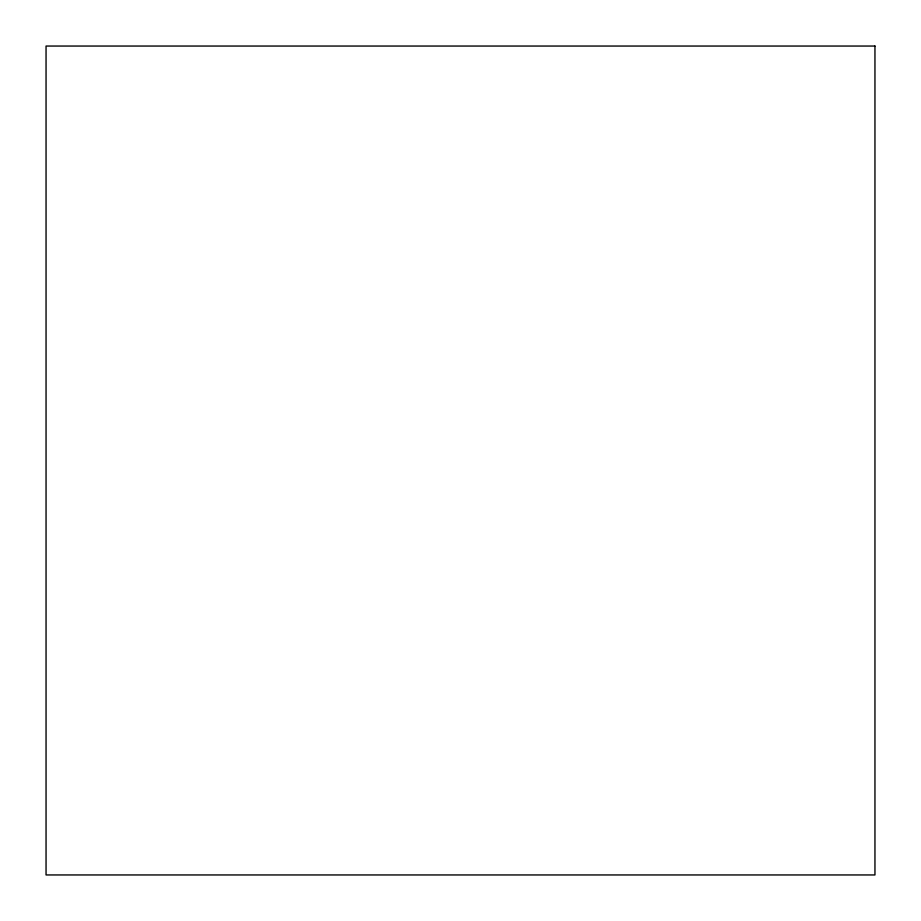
<?xml version="1.0" encoding="UTF-8"?>
<svg xmlns="http://www.w3.org/2000/svg" width="921" height="921" viewBox="0 0 921 921"><rect width="100%" height="100%" fill="white"/><g stroke="black" fill="none" stroke-linecap="round" stroke-linejoin="round"><path stroke-width="1.38" d="M874.95 46.05L46.05 46.05L46.05 874.95L874.95 874.95L874.95 46.05"/></g></svg>
